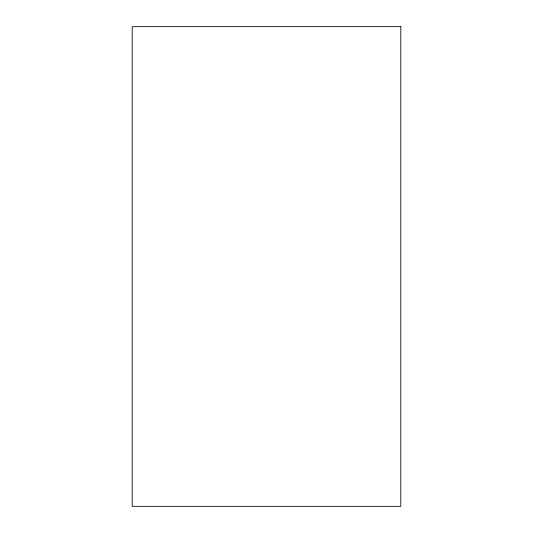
<?xml version="1.0" encoding="UTF-8"?>
<svg xmlns="http://www.w3.org/2000/svg" width="533" height="533" viewBox="0 0 533 533"><rect width="100%" height="100%" fill="white"/><g stroke="black" fill="none" stroke-linecap="round" stroke-linejoin="round"><path stroke-width="0.8" d="M400.789 26.65L132.211 26.65L132.211 506.35L400.789 506.35L400.789 26.65"/></g></svg>
